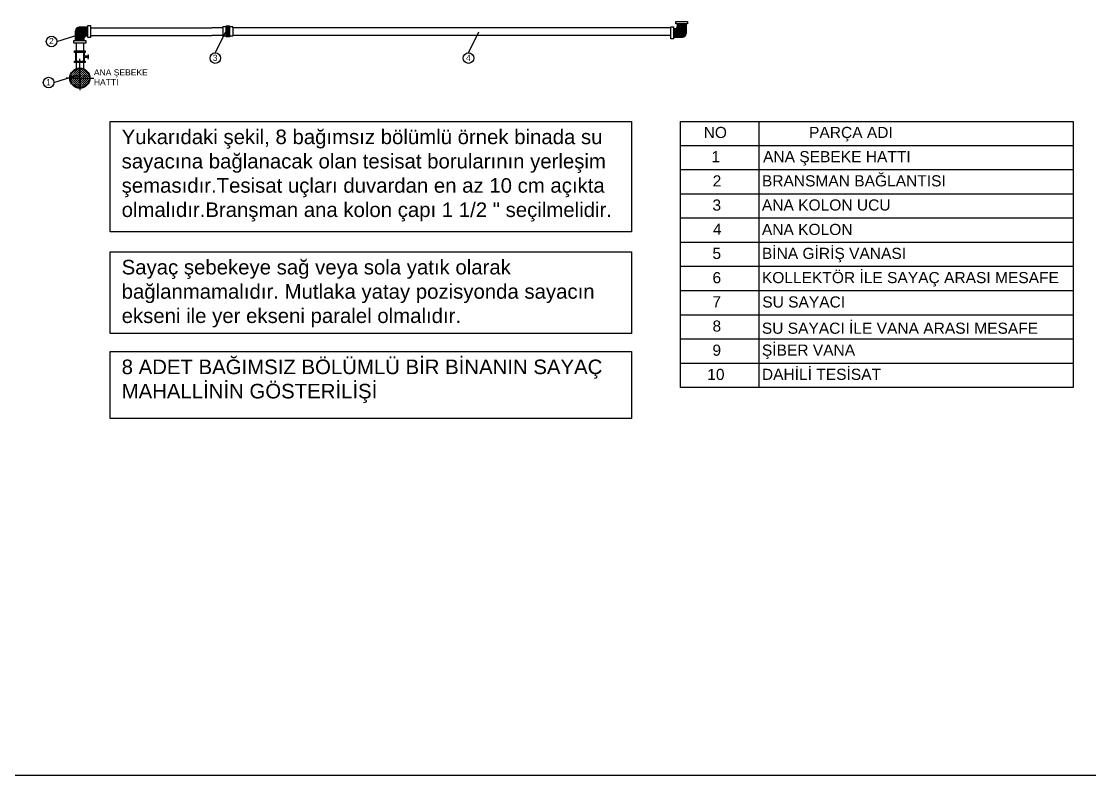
# Model space of a CAD drawing. Header units: centimetres. Extents: x 14449 to 53524, y -19051 to -10746.
# Drawn here: x 23844 to 25325, y -18783 to -17737 of the extents above; entities that cross this region are included whole.
import ezdxf

# ---------------------------------------------------------------- set-up
doc = ezdxf.new("R2010")
doc.units = ezdxf.units.CM
doc.linetypes.add('CENTER2', pattern=[112.5, 75, -12.5, 12.5, -12.5])
doc.styles.get("Standard").update_dxf_attribs({"font": 'arial.ttf'})

msp = doc.modelspace()

# ---------------------------------------------------------------- linework, layer by layer
for p, q in [((23918.7, -17758), (23926, -17745.3)), ((23918.7, -17763.3), (23929.1, -17745.3)), ((23918.7, -17752.6), (23922.9, -17745.4)), ((23918.9, -17749.2), (23936, -17749.2)), ((23929.2, -17763.9), (23919.7, -17747.4)), ((23920.5, -17746.5), (23936, -17746.5)), ((23921.5, -17763.9), (23932.2, -17745.3)), ((23930.9, -17761.6), (23921.8, -17745.7)), ((23936, -17745.3), (23923.8, -17745.3)), ((23924.6, -17763.9), (23935.3, -17745.3)), ((23931.9, -17757.9), (23924.6, -17745.3)), ((23934.8, -17757.5), (23927.7, -17745.3)), ((23927.7, -17763.9), (23936, -17749.4)), ((23936, -17754.4), (23930.8, -17745.3)), ((23936, -17749), (23933.9, -17745.3)), ((23936, -17759.7), (23936, -17743.2)), ((23936, -17743.2), (23939.5, -17743.2)), ((23939.5, -17743.2), (23939.5, -17759.7)), ((23939.5, -17746.2), (24107.9, -17746.2)), ((24123.2, -17746.2), (24107.9, -17746.2)), ((24127.9, -17744.9), (24123, -17744.9)), ((24123, -17746.2), (24123, -17744.9)), ((24123.2, -17746.2), (24123, -17746.2)), ((24123, -17746.2), (24123, -17756.7)), ((24123.2, -17746.2), (24123.2, -17744.9)), ((24123.2, -17746.2), (24123.2, -17756.7)), ((24127.9, -17743.6), (24132.3, -17743.6)), ((24127.9, -17759), (24127.9, -17743.6)), ((24132.3, -17743.9), (24127.9, -17743.9)), ((24132.3, -17745.2), (24127.9, -17745.2)), ((24132.3, -17746.6), (24127.9, -17746.6)), ((24132.3, -17747.9), (24127.9, -17747.9)), ((24132.3, -17749.3), (24127.9, -17749.3)), ((24132.3, -17743.6), (24132.3, -17759)), ((24137, -17744.9), (24132.3, -17744.9)), ((24136.8, -17746.2), (24136.8, -17744.9)), ((24137, -17746.2), (24136.8, -17746.2)), ((24136.8, -17746.2), (24136.8, -17756.7)), ((24744.7, -17746.2), (24136.8, -17746.2)), ((24137, -17746.2), (24137, -17744.9)), ((24137, -17746.2), (24137, -17756.7)), ((24744.7, -17745), (24748.2, -17745)), ((24744.7, -17761.5), (24744.7, -17745)), ((24748.2, -17755.6), (24756.7, -17740.8)), ((24748.2, -17745), (24748.2, -17761.5)), ((24748.2, -17747.1), (24751.2, -17747.1)), ((24748.2, -17750.2), (24750, -17747.1)), ((24748.2, -17748.3), (24765.6, -17748.3)), ((24755.7, -17759.3), (24748.6, -17747.1)), ((24749.1, -17759.3), (24759.8, -17740.8)), ((24751.2, -17740.8), (24751.2, -17737.3)), ((24751.2, -17737.3), (24767.7, -17737.3)), ((24767.7, -17740.8), (24751.2, -17740.8)), ((24758.8, -17759.3), (24751.7, -17747.1)), ((24752.2, -17759.3), (24762.9, -17740.8)), ((24753.2, -17745.7), (24765.6, -17745.7)), ((24753.3, -17740.8), (24753.3, -17745)), ((24753.3, -17741.4), (24753.7, -17740.8)), ((24753.3, -17743), (24765.6, -17743)), ((24761.8, -17759.2), (24753.3, -17744.6)), ((24754.2, -17740.8), (24764.7, -17740.8)), ((24764.1, -17757.9), (24754.2, -17740.8)), ((24755.3, -17759.3), (24765.6, -17741.6)), ((24765.5, -17755), (24757.3, -17740.8)), ((24758.4, -17759.3), (24765.6, -17747)), ((24765.6, -17749.7), (24760.4, -17740.8)), ((24765.6, -17744.4), (24763.5, -17740.8)), ((24765.6, -17740.8), (24765.6, -17754.3)), ((24767.7, -17737.3), (24767.7, -17740.8)), ((23916.6, -17767.4), (23916.6, -17763.9)), ((23916.6, -17763.9), (23933.1, -17763.9)), ((23918.7, -17763.9), (23918.7, -17750.4)), ((23926.1, -17763.9), (23918.7, -17751.1)), ((23918.7, -17751.9), (23936, -17751.9)), ((23918.7, -17754.5), (23936, -17754.5)), ((23923, -17763.9), (23918.7, -17756.5)), ((23918.7, -17757.2), (23936, -17757.2)), ((23918.7, -17759.9), (23930.9, -17759.9)), ((23919.9, -17763.9), (23918.7, -17761.8)), ((23918.7, -17762.6), (23930.9, -17762.6)), ((23930.1, -17763.9), (23919.6, -17763.9)), ((23930.8, -17763.9), (23930.9, -17763.6)), ((23930.9, -17763.9), (23930.9, -17759.6)), ((23936, -17757.5), (23933, -17757.5)), ((23933.1, -17763.9), (23933.1, -17767.4)), ((23934.4, -17757.5), (23936, -17754.7)), ((23939.5, -17759.7), (23936, -17759.7)), ((23939.5, -17756.7), (24107.9, -17756.7)), ((24123.2, -17756.7), (24107.9, -17756.7)), ((24123.2, -17756.7), (24123, -17756.7)), ((24123, -17758), (24123, -17756.7)), ((24127.9, -17758), (24123, -17758)), ((24123.2, -17758), (24123.2, -17756.7)), ((24132.3, -17750.6), (24127.9, -17750.6)), ((24132.3, -17751.9), (24127.9, -17751.9)), ((24132.3, -17753.3), (24127.9, -17753.3)), ((24132.3, -17754.6), (24127.9, -17754.6)), ((24132.3, -17755.9), (24127.9, -17755.9)), ((24132.3, -17757.3), (24127.9, -17757.3)), ((24132.3, -17758.6), (24127.9, -17758.6)), ((24132.3, -17759), (24127.9, -17759)), ((24137, -17758), (24132.3, -17758)), ((24137, -17756.7), (24136.8, -17756.7)), ((24136.8, -17758), (24136.8, -17756.7)), ((24744.7, -17756.7), (24136.8, -17756.7)), ((24137, -17758), (24137, -17756.7)), ((24748.2, -17761.5), (24744.7, -17761.5)), ((24748.2, -17751), (24765.6, -17751)), ((24752.6, -17759.3), (24748.2, -17751.8)), ((24748.2, -17753.7), (24765.6, -17753.7)), ((24748.2, -17756.4), (24765.1, -17756.4)), ((24749.5, -17759.3), (24748.2, -17757.2)), ((24748.2, -17759), (24762.2, -17759)), ((24748.2, -17759.3), (24760.5, -17759.3)), ((24761.5, -17759.2), (24765.6, -17752.3)), ((23933.1, -17767.4), (23916.6, -17767.4)), ((23917.3, -17778.4), (23932.2, -17778.4)), ((23917.3, -17780.6), (23917.3, -17778.4)), ((23919.6, -17767.4), (23919.6, -17803.1)), ((23930.1, -17767.4), (23930.1, -17803.1)), ((23932.2, -17778.4), (23932.2, -17780.6)), ((23932.2, -17780.6), (23917.3, -17780.6)), ((23917.3, -17792.4), (23932.2, -17792.4)), ((23917.3, -17794.6), (23917.3, -17792.4)), ((23918.9, -17780.6), (23918.9, -17792.4)), ((23930.7, -17780.6), (23930.7, -17784.3)), ((23930.7, -17788.6), (23930.7, -17792.4)), ((23931.8, -17785.3), (23934.6, -17785.3)), ((23934.6, -17787.6), (23931.8, -17787.6)), ((23932.2, -17792.4), (23932.2, -17794.6)), ((23933.8, -17785.3), (23933.8, -17787.6)), ((23933.9, -17785.3), (23933.9, -17787.6)), ((23934.6, -17785.3), (23934.6, -17787.6)), ((23934.6, -17786.1), (23935.9, -17786.1)), ((23934.6, -17787), (23934.6, -17786.1)), ((23935.9, -17787), (23934.6, -17787)), ((23936.6, -17784.4), (23935.9, -17784.4)), ((23935.9, -17784.4), (23935.9, -17788.7)), ((23935.9, -17786.1), (23935.9, -17787)), ((23935.9, -17788.7), (23936.6, -17788.7)), ((23936.6, -17788.7), (23936.6, -17784.4)), ((23914.9, -17808.2), (23915.6, -17808.2)), ((23915.3, -17808.5), (23915.3, -17807.8)), ((23916.3, -17806.8), (23916.9, -17806.8)), ((23916.6, -17807.2), (23916.6, -17806.5)), ((23932.2, -17794.6), (23917.3, -17794.6)), ((23917.6, -17805.5), (23918.3, -17805.5)), ((23917.6, -17808.2), (23918.3, -17808.2)), ((23917.9, -17805.8), (23917.9, -17805.2)), ((23917.9, -17808.5), (23917.9, -17807.8)), ((23918.9, -17806.8), (23919.6, -17806.8)), ((23919.3, -17804.5), (23919.3, -17804.2)), ((23919.3, -17807.2), (23919.3, -17806.5)), ((23919.4, -17804.2), (23919.6, -17804.2)), ((23919.6, -17794.6), (23919.6, -17803.1)), ((23920.3, -17805.5), (23920.9, -17805.5)), ((23920.3, -17808.2), (23920.9, -17808.2)), ((23920.6, -17805.8), (23920.6, -17805.2)), ((23920.6, -17808.5), (23920.6, -17807.8)), ((23921.6, -17804.2), (23922.3, -17804.2)), ((23921.6, -17806.8), (23922.3, -17806.8)), ((23921.9, -17804.5), (23921.9, -17803.8)), ((23921.9, -17807.2), (23921.9, -17806.5)), ((23922.9, -17805.5), (23923.6, -17805.5)), ((23922.9, -17808.2), (23923.6, -17808.2)), ((23923.3, -17803.1), (23923.3, -17803.1)), ((23923.3, -17805.8), (23923.3, -17805.2)), ((23923.3, -17808.5), (23923.3, -17807.8)), ((23924.3, -17804.2), (23924.8, -17804.2)), ((23924.3, -17806.8), (23924.8, -17806.8)), ((23924.6, -17804.5), (23924.6, -17803.8)), ((23924.6, -17807.2), (23924.6, -17806.5)), ((23924.8, -17804.2), (23924.9, -17804.2)), ((23924.8, -17806.8), (23924.9, -17806.8)), ((23925.6, -17805.5), (23926.3, -17805.5)), ((23925.6, -17808.2), (23926.3, -17808.2)), ((23925.9, -17803.1), (23925.9, -17803)), ((23925.9, -17805.8), (23925.9, -17805.2)), ((23925.9, -17808.5), (23925.9, -17807.8)), ((23927, -17804.2), (23927.6, -17804.2)), ((23927, -17806.8), (23927.6, -17806.8)), ((23927.3, -17804.5), (23927.3, -17803.8)), ((23927.3, -17807.2), (23927.3, -17806.5)), ((23928.3, -17805.5), (23929, -17805.5)), ((23928.3, -17808.2), (23929, -17808.2)), ((23928.6, -17805.8), (23928.6, -17805.2)), ((23928.6, -17808.5), (23928.6, -17807.8)), ((23929.6, -17804.2), (23930.3, -17804.2)), ((23929.6, -17806.8), (23930.3, -17806.8)), ((23930, -17804.5), (23930, -17804)), ((23930, -17807.2), (23930, -17806.5)), ((23930.1, -17794.6), (23930.1, -17803.1)), ((23931, -17805.5), (23931.6, -17805.5)), ((23931, -17808.2), (23931.6, -17808.2)), ((23931.3, -17805.8), (23931.3, -17805.2)), ((23931.3, -17808.5), (23931.3, -17807.8)), ((23932.3, -17806.8), (23933, -17806.8)), ((23932.6, -17807.2), (23932.6, -17806.5)), ((23933.6, -17808.2), (23934.3, -17808.2)), ((23934, -17808.5), (23934, -17807.8)), ((23912.2, -17813.5), (23912.9, -17813.5)), ((23912.2, -17816.2), (23912.9, -17816.2)), ((23912.2, -17818.9), (23912.9, -17818.9)), ((23912.6, -17813.8), (23912.6, -17813.2)), ((23912.6, -17816.1), (23912.6, -17815.8)), ((23912.6, -17816.5), (23912.6, -17816.1)), ((23912.6, -17819.2), (23912.6, -17818.5)), ((23912.8, -17810.8), (23912.9, -17810.8)), ((23912.9, -17821.5), (23912.9, -17821.5)), ((23913.6, -17809.5), (23914.3, -17809.5)), ((23913.6, -17812.2), (23914.3, -17812.2)), ((23913.6, -17814.8), (23914.3, -17814.8)), ((23913.6, -17817.5), (23914.3, -17817.5)), ((23913.6, -17820.2), (23914.3, -17820.2)), ((23913.6, -17822.9), (23914.3, -17822.9)), ((23913.9, -17809.8), (23913.9, -17809.2)), ((23913.9, -17812.5), (23913.9, -17811.8)), ((23913.9, -17815.2), (23913.9, -17814.5)), ((23913.9, -17817.9), (23913.9, -17817.2)), ((23913.9, -17820.5), (23913.9, -17819.9)), ((23913.9, -17823.2), (23913.9, -17822.5)), ((23914.9, -17810.8), (23915.6, -17810.8)), ((23914.9, -17813.5), (23915.6, -17813.5)), ((23914.9, -17816.2), (23915.6, -17816.2)), ((23914.9, -17818.9), (23915.6, -17818.9)), ((23914.9, -17821.5), (23915.6, -17821.5)), ((23915.3, -17811.2), (23915.3, -17810.5)), ((23915.3, -17813.8), (23915.3, -17813.2)), ((23915.3, -17816.1), (23915.3, -17815.8)), ((23915.3, -17816.5), (23915.3, -17816.1)), ((23915.3, -17819.2), (23915.3, -17818.5)), ((23915.3, -17821.9), (23915.3, -17821.2)), ((23915.3, -17824.5), (23915.3, -17823.9)), ((23916.3, -17809.5), (23916.9, -17809.5)), ((23916.3, -17812.2), (23916.9, -17812.2)), ((23916.3, -17814.8), (23916.9, -17814.8)), ((23916.3, -17817.5), (23916.9, -17817.5)), ((23916.3, -17820.2), (23916.9, -17820.2)), ((23916.3, -17822.9), (23916.9, -17822.9)), ((23916.6, -17809.8), (23916.6, -17809.2)), ((23916.6, -17812.5), (23916.6, -17811.8)), ((23916.6, -17815.2), (23916.6, -17814.5)), ((23916.6, -17817.9), (23916.6, -17817.2)), ((23916.6, -17820.5), (23916.6, -17819.9)), ((23916.6, -17823.2), (23916.6, -17822.5)), ((23917.6, -17810.8), (23918.3, -17810.8)), ((23917.6, -17813.5), (23918.3, -17813.5)), ((23917.6, -17816.2), (23918.3, -17816.2)), ((23917.6, -17818.9), (23918.3, -17818.9)), ((23917.6, -17821.5), (23918.3, -17821.5)), ((23917.9, -17811.2), (23917.9, -17810.5)), ((23917.9, -17813.8), (23917.9, -17813.2)), ((23917.9, -17816.1), (23917.9, -17815.8)), ((23917.9, -17816.5), (23917.9, -17816.1)), ((23917.9, -17819.2), (23917.9, -17818.5)), ((23917.9, -17821.9), (23917.9, -17821.2)), ((23917.9, -17824.5), (23917.9, -17823.9)), ((23918.9, -17809.5), (23919.6, -17809.5)), ((23918.9, -17812.2), (23919.6, -17812.2)), ((23918.9, -17814.8), (23919.6, -17814.8)), ((23918.9, -17817.5), (23919.6, -17817.5)), ((23918.9, -17820.2), (23919.6, -17820.2)), ((23918.9, -17822.9), (23919.6, -17822.9)), ((23919.3, -17809.8), (23919.3, -17809.2)), ((23919.3, -17812.5), (23919.3, -17811.8)), ((23919.3, -17815.2), (23919.3, -17814.5)), ((23919.3, -17817.9), (23919.3, -17817.2)), ((23919.3, -17820.5), (23919.3, -17819.9)), ((23919.3, -17823.2), (23919.3, -17822.5)), ((23920.3, -17810.8), (23920.9, -17810.8)), ((23920.3, -17813.5), (23920.9, -17813.5)), ((23920.3, -17816.2), (23920.9, -17816.2)), ((23920.3, -17818.9), (23920.9, -17818.9)), ((23920.3, -17821.5), (23920.9, -17821.5)), ((23920.6, -17811.2), (23920.6, -17810.5)), ((23920.6, -17813.8), (23920.6, -17813.2)), ((23920.6, -17816.1), (23920.6, -17815.8)), ((23920.6, -17816.5), (23920.6, -17816.1)), ((23920.6, -17819.2), (23920.6, -17818.5)), ((23920.6, -17821.9), (23920.6, -17821.2)), ((23920.6, -17824.5), (23920.6, -17823.9)), ((23921.6, -17809.5), (23922.3, -17809.5)), ((23921.6, -17812.2), (23922.3, -17812.2)), ((23921.6, -17814.8), (23922.3, -17814.8)), ((23921.6, -17817.5), (23922.3, -17817.5)), ((23921.6, -17820.2), (23922.3, -17820.2)), ((23921.6, -17822.9), (23922.3, -17822.9)), ((23921.9, -17809.8), (23921.9, -17809.2)), ((23921.9, -17812.5), (23921.9, -17811.8)), ((23921.9, -17815.2), (23921.9, -17814.5)), ((23921.9, -17817.9), (23921.9, -17817.2)), ((23921.9, -17820.5), (23921.9, -17819.9)), ((23921.9, -17823.2), (23921.9, -17822.5)), ((23922.9, -17810.8), (23923.6, -17810.8)), ((23922.9, -17813.5), (23923.6, -17813.5)), ((23922.9, -17816.2), (23923.6, -17816.2)), ((23922.9, -17818.9), (23923.6, -17818.9)), ((23922.9, -17821.5), (23923.6, -17821.5)), ((23923.3, -17811.2), (23923.3, -17810.5)), ((23923.3, -17813.8), (23923.3, -17813.2)), ((23923.3, -17816.1), (23923.3, -17815.8)), ((23923.3, -17816.5), (23923.3, -17816.1)), ((23923.3, -17819.2), (23923.3, -17818.5)), ((23923.3, -17821.9), (23923.3, -17821.2)), ((23923.3, -17824.5), (23923.3, -17823.9)), ((23924.3, -17809.5), (23924.8, -17809.5)), ((23924.3, -17812.2), (23924.8, -17812.2)), ((23924.3, -17814.8), (23924.8, -17814.8)), ((23924.3, -17817.5), (23924.8, -17817.5)), ((23924.3, -17820.2), (23924.8, -17820.2)), ((23924.3, -17822.9), (23924.8, -17822.9)), ((23924.6, -17809.8), (23924.6, -17809.2)), ((23924.6, -17812.5), (23924.6, -17811.8)), ((23924.6, -17815.2), (23924.6, -17814.5)), ((23924.6, -17817.9), (23924.6, -17817.2)), ((23924.6, -17820.5), (23924.6, -17819.9)), ((23924.6, -17823.2), (23924.6, -17822.5)), ((23924.8, -17809.5), (23924.9, -17809.5)), ((23924.8, -17812.2), (23924.9, -17812.2)), ((23924.8, -17814.8), (23924.9, -17814.8)), ((23924.8, -17817.5), (23924.9, -17817.5)), ((23924.8, -17820.2), (23924.9, -17820.2)), ((23924.8, -17822.9), (23924.9, -17822.9)), ((23925.6, -17810.8), (23926.3, -17810.8)), ((23925.6, -17813.5), (23926.3, -17813.5)), ((23925.6, -17816.2), (23926.3, -17816.2)), ((23925.6, -17818.9), (23926.3, -17818.9)), ((23925.6, -17821.5), (23926.3, -17821.5)), ((23925.9, -17811.2), (23925.9, -17810.5)), ((23925.9, -17813.8), (23925.9, -17813.2)), ((23925.9, -17816.1), (23925.9, -17815.8)), ((23925.9, -17816.5), (23925.9, -17816.1)), ((23925.9, -17819.2), (23925.9, -17818.5)), ((23925.9, -17821.9), (23925.9, -17821.2)), ((23925.9, -17824.5), (23925.9, -17823.9)), ((23927, -17809.5), (23927.6, -17809.5)), ((23927, -17812.2), (23927.6, -17812.2)), ((23927, -17814.8), (23927.6, -17814.8)), ((23927, -17817.5), (23927.6, -17817.5)), ((23927, -17820.2), (23927.6, -17820.2)), ((23927, -17822.9), (23927.6, -17822.9)), ((23927.3, -17809.8), (23927.3, -17809.2)), ((23927.3, -17812.5), (23927.3, -17811.8)), ((23927.3, -17815.2), (23927.3, -17814.5)), ((23927.3, -17817.9), (23927.3, -17817.2)), ((23927.3, -17820.5), (23927.3, -17819.9)), ((23927.3, -17823.2), (23927.3, -17822.5)), ((23928.3, -17810.8), (23929, -17810.8)), ((23928.3, -17813.5), (23929, -17813.5)), ((23928.3, -17816.2), (23929, -17816.2)), ((23928.3, -17818.9), (23929, -17818.9)), ((23928.3, -17821.5), (23929, -17821.5)), ((23928.6, -17811.2), (23928.6, -17810.5)), ((23928.6, -17813.8), (23928.6, -17813.2)), ((23928.6, -17816.1), (23928.6, -17815.8)), ((23928.6, -17816.5), (23928.6, -17816.1)), ((23928.6, -17819.2), (23928.6, -17818.5)), ((23928.6, -17821.9), (23928.6, -17821.2)), ((23928.6, -17824.5), (23928.6, -17823.9)), ((23929.6, -17809.5), (23930.3, -17809.5)), ((23929.6, -17812.2), (23930.3, -17812.2)), ((23929.6, -17814.8), (23930.3, -17814.8)), ((23929.6, -17817.5), (23930.3, -17817.5)), ((23929.6, -17820.2), (23930.3, -17820.2)), ((23929.6, -17822.9), (23930.3, -17822.9)), ((23930, -17809.8), (23930, -17809.2)), ((23930, -17812.5), (23930, -17811.8)), ((23930, -17815.2), (23930, -17814.5)), ((23930, -17817.9), (23930, -17817.2)), ((23930, -17820.5), (23930, -17819.9)), ((23930, -17823.2), (23930, -17822.5)), ((23931, -17810.8), (23931.6, -17810.8)), ((23931, -17813.5), (23931.6, -17813.5)), ((23931, -17816.2), (23931.6, -17816.2)), ((23931, -17818.9), (23931.6, -17818.9)), ((23931, -17821.5), (23931.6, -17821.5)), ((23931.3, -17811.2), (23931.3, -17810.5)), ((23931.3, -17813.8), (23931.3, -17813.2)), ((23931.3, -17816.1), (23931.3, -17815.8)), ((23931.3, -17816.5), (23931.3, -17816.1)), ((23931.3, -17819.2), (23931.3, -17818.5)), ((23931.3, -17821.9), (23931.3, -17821.2)), ((23931.3, -17824.5), (23931.3, -17823.9)), ((23932.3, -17809.5), (23933, -17809.5)), ((23932.3, -17812.2), (23933, -17812.2)), ((23932.3, -17814.8), (23933, -17814.8)), ((23932.3, -17817.5), (23933, -17817.5)), ((23932.3, -17820.2), (23933, -17820.2)), ((23932.3, -17822.9), (23933, -17822.9)), ((23932.6, -17809.8), (23932.6, -17809.2)), ((23932.6, -17812.5), (23932.6, -17811.8)), ((23932.6, -17815.2), (23932.6, -17814.5)), ((23932.6, -17817.9), (23932.6, -17817.2)), ((23932.6, -17820.5), (23932.6, -17819.9)), ((23932.6, -17823.2), (23932.6, -17822.5)), ((23933.6, -17810.8), (23934.3, -17810.8)), ((23933.6, -17813.5), (23934.3, -17813.5)), ((23933.6, -17816.2), (23934.3, -17816.2)), ((23933.6, -17818.9), (23934.3, -17818.9)), ((23933.6, -17821.5), (23934.3, -17821.5)), ((23934, -17811.2), (23934, -17810.5)), ((23934, -17813.8), (23934, -17813.2)), ((23934, -17816.1), (23934, -17815.8)), ((23934, -17816.5), (23934, -17816.1)), ((23934, -17819.2), (23934, -17818.5)), ((23934, -17821.9), (23934, -17821.2)), ((23934, -17824.5), (23934, -17823.9)), ((23935, -17809.5), (23935.6, -17809.5)), ((23935, -17812.2), (23935.6, -17812.2)), ((23935, -17814.8), (23935.6, -17814.8)), ((23935, -17817.5), (23935.6, -17817.5)), ((23935, -17820.2), (23935.6, -17820.2)), ((23935, -17822.9), (23935.6, -17822.9)), ((23935.3, -17809.8), (23935.3, -17809.2)), ((23935.3, -17812.5), (23935.3, -17811.8)), ((23935.3, -17815.2), (23935.3, -17814.5)), ((23935.3, -17817.9), (23935.3, -17817.2)), ((23935.3, -17820.5), (23935.3, -17819.9)), ((23935.3, -17823.2), (23935.3, -17822.5)), ((23936.3, -17810.8), (23936.9, -17810.8)), ((23936.3, -17813.5), (23937, -17813.5)), ((23936.3, -17816.2), (23937, -17816.2)), ((23936.3, -17818.9), (23937, -17818.9)), ((23936.3, -17821.5), (23936.8, -17821.5)), ((23936.6, -17811.2), (23936.6, -17810.5)), ((23936.6, -17813.8), (23936.6, -17813.2)), ((23936.6, -17816.1), (23936.6, -17815.8)), ((23936.6, -17816.5), (23936.6, -17816.1)), ((23936.6, -17819.2), (23936.6, -17818.5)), ((23936.6, -17821.8), (23936.6, -17821.2)), ((23937.6, -17814.8), (23937.9, -17814.8)), ((23937.6, -17817.5), (23937.9, -17817.5)), ((23914.9, -17824.2), (23915.6, -17824.2)), ((23916.3, -17825.5), (23916.9, -17825.5)), ((23916.6, -17825.9), (23916.6, -17825.2)), ((23917.6, -17824.2), (23918.3, -17824.2)), ((23917.6, -17826.9), (23918.3, -17826.9)), ((23917.9, -17827.2), (23917.9, -17826.5)), ((23918.9, -17825.5), (23919.6, -17825.5)), ((23919.3, -17825.9), (23919.3, -17825.2)), ((23919.3, -17828), (23919.3, -17827.9)), ((23920.3, -17824.2), (23920.9, -17824.2)), ((23920.3, -17826.9), (23920.9, -17826.9)), ((23920.6, -17827.2), (23920.6, -17826.5)), ((23921.6, -17825.5), (23922.3, -17825.5)), ((23921.6, -17828.2), (23922.3, -17828.2)), ((23921.9, -17825.9), (23921.9, -17825.2)), ((23921.9, -17828.5), (23921.9, -17827.9)), ((23922.9, -17824.2), (23923.6, -17824.2)), ((23922.9, -17826.9), (23923.6, -17826.9)), ((23923.3, -17827.2), (23923.3, -17826.5)), ((23924.3, -17825.5), (23924.8, -17825.5)), ((23924.3, -17828.2), (23924.8, -17828.2)), ((23924.6, -17825.9), (23924.6, -17825.2)), ((23924.6, -17828.5), (23924.6, -17827.9)), ((23924.8, -17825.5), (23924.9, -17825.5)), ((23924.8, -17828.2), (23924.9, -17828.2)), ((23925.6, -17824.2), (23926.3, -17824.2)), ((23925.6, -17826.9), (23926.3, -17826.9)), ((23925.9, -17827.2), (23925.9, -17826.5)), ((23927, -17825.5), (23927.6, -17825.5)), ((23927, -17828.2), (23927.6, -17828.2)), ((23927.3, -17825.9), (23927.3, -17825.2)), ((23927.3, -17828.5), (23927.3, -17827.9)), ((23928.3, -17824.2), (23929, -17824.2)), ((23928.3, -17826.9), (23929, -17826.9)), ((23928.6, -17827.2), (23928.6, -17826.5)), ((23929.6, -17825.5), (23930.3, -17825.5)), ((23929.6, -17828.2), (23929.9, -17828.2)), ((23930, -17825.9), (23930, -17825.2)), ((23930, -17828.2), (23930, -17827.9)), ((23931, -17824.2), (23931.6, -17824.2)), ((23931, -17826.9), (23931.6, -17826.9)), ((23931.3, -17827.2), (23931.3, -17826.5)), ((23932.3, -17825.5), (23933, -17825.5)), ((23932.6, -17825.9), (23932.6, -17825.2)), ((23933.6, -17824.2), (23934.3, -17824.2)), ((24757.8, -17876.2), (25302.7, -17876.2)), ((24757.8, -18245.3), (24757.8, -17876.2)), ((24867.1, -18245.3), (24867.1, -17876.2)), ((25302.7, -17909.8), (24757.8, -17909.8)), ((25302.7, -17943.3), (24757.8, -17943.3)), ((25302.7, -17976.9), (24757.8, -17976.9)), ((25302.7, -18010.4), (24757.8, -18010.4)), ((25302.7, -18044), (24757.8, -18044)), ((25302.7, -18077.5), (24757.8, -18077.5)), ((25302.7, -18111.1), (24757.8, -18111.1)), ((25302.7, -18144.6), (24757.8, -18144.6)), ((25302.7, -18178.2), (24757.8, -18178.2)), ((25302.7, -18211.7), (24757.8, -18211.7)), ((25302.7, -18245.3), (24757.8, -18245.3)), ((25302.7, -18245.3), (24757.8, -18245.3))]:
    msp.add_line(p, q)
at = {"color": 3}
for p, q in [((23892.9, -17765.2), (23925.2, -17755)), ((24112.7, -17781), (24127.2, -17751.9)), ((24463.9, -17781), (24478.4, -17751.9)), ((23888.8, -17822.2), (23921.1, -17812))]:
    msp.add_line(p, q, dxfattribs=at)
at = {"color": 1, "linetype": 'CENTER2'}
for q in [(23924.8, -17789.3), (23906, -17816.1), (23944.4, -17816.1), (23924.8, -17832.9)]:
    msp.add_line((23924.8, -17816.1), q, dxfattribs=at)
at = {"ltscale": 0.25}
msp.add_line((25302.7, -17876.2), (25302.7, -18245.3), dxfattribs=at)
at = {"color": 2, "lineweight": 25}
msp.add_lwpolyline([(23824.3, -16583.5), (25482.9, -16583.5), (25482.9, -18783.5), (23824.3, -18783.5)], close=True, dxfattribs=at)
at = {"color": 3}
for points in [[(23967.1, -17876.2), (24689.8, -17876.2), (24689.8, -18029.3), (23967.1, -18029.3)], [(23967.1, -18056.9), (24689.8, -18056.9), (24689.8, -18170.3), (23967.1, -18170.3)], [(23967.1, -18195.3), (24689.8, -18195.3), (24689.8, -18288.1), (23967.1, -18288.1)]]:
    msp.add_lwpolyline(points, close=True, dxfattribs=at)
for centre in [(23885.6, -17765.2), (24112.7, -17788.3), (24463.9, -17788.3), (23881.5, -17822.2)]:
    msp.add_circle(centre, 7.33, dxfattribs=at)
for radius in [14, 13.1]:
    msp.add_circle((23924.8, -17816.1), radius)
for centre, radius, start, end in [((23923.8, -17750.4), 5.05, 90, 180), ((24751.2, -17745), 2.11, 270, 0), ((23933, -17759.6), 2.11, 90, 180), ((24760.5, -17754.3), 5.05, 270, 0), ((23931.8, -17784.3), 1.05, 180, 270), ((23931.8, -17788.6), 1.05, 90, 180)]:
    msp.add_arc(centre, radius, start, end)

# ---------------------------------------------------------------- texts
for s, height, p in [('2', 8.45, (23882.1, -17768.9)), ('3', 8.45, (24109.2, -17792.1)), ('4', 8.45, (24460.4, -17792.1)), ('ANA ŞEBEKE ', 8.446, (23944.3, -17812.3)), ('1', 8.45, (23878, -17825.9)), ('HATTI', 8.45, (23944.3, -17825.9))]:
    msp.add_text(s, height=height, dxfattribs=at).set_placement(p)
for s, height, p in [('NO', 15.42, (24790, -17899.1)), ('PARÇA ADI', 15.42, (24936.2, -17899.1)), ('1', 15.4, (24800.8, -17932.7)), ('ANA ŞEBEKE HATTI', 15.425, (24872.4, -17932.7)), ('2', 15.4, (24802.5, -17966.3)), ('BRANSMAN BAĞLANTISI', 15.425, (24870.8, -17966.2)), ('3', 15.4, (24802.2, -17999.8)), ('ANA KOLON UCU', 15.425, (24870.8, -17999.7)), ('4', 15.4, (24802.9, -18033.3)), ('ANA KOLON', 15.42, (24870.8, -18033.6)), ('5', 15.4, (24802.2, -18066.8)), ('BİNA GİRİŞ VANASI', 15.425, (24870.8, -18066.8)), ('6', 15.4, (24802.3, -18100.5)), ('KOLLEKTÖR İLE SAYAÇ ARASI MESAFE', 15.425, (24870.8, -18100.4)), ('7', 15.4, (24802.1, -18133.9)), ('SU SAYACI', 15.42, (24871.3, -18134.2)), ('8', 15.4, (24802.3, -18167.6)), ('SU SAYACI İLE VANA ARASI MESAFE', 15.425, (24870.7, -18170.6)), ('9', 15.4, (24802.2, -18201.1)), ('ŞİBER VANA', 15.42, (24870.8, -18201)), ('10', 15.42, (24795, -18234.7)), ('DAHİLİ TESİSAT', 15.425, (24870.8, -18234.6))]:
    msp.add_text(s, height=height).set_placement(p)
at = {"color": 3, "width": 737.72, "attachment_point": 1}
for s, insert, char_height in [('\\A1;Yukarıdaki şekil, 8 bağımsız bölümlü örnek binada su sayacına bağlanacak olan tesisat borularının yerleşim şemasıdır.Tesisat uçları duvardan en az 10 cm açıkta olmalıdır.Branşman ana kolon çapı 1 1/2 " seçilmelidir.', (23982.8, -17887.4), 20.2105), ('\\A1;Sayaç şebekeye sağ veya sola yatık olarak bağlanmamalıdır. Mutlaka yatay pozisyonda sayacın ekseni ile yer ekseni paralel olmalıdır.', (23982.8, -18068.1), 20.2105), ('\\A1;8 ADET BAĞIMSIZ BÖLÜMLÜ BİR BİNANIN SAYAÇ MAHALLİNİN GÖSTERİLİŞİ', (23982.8, -18206.4), 20.211)]:
    msp.add_mtext(s, dxfattribs=dict(at, insert=insert, char_height=char_height))

doc.saveas('drawing.dxf')
